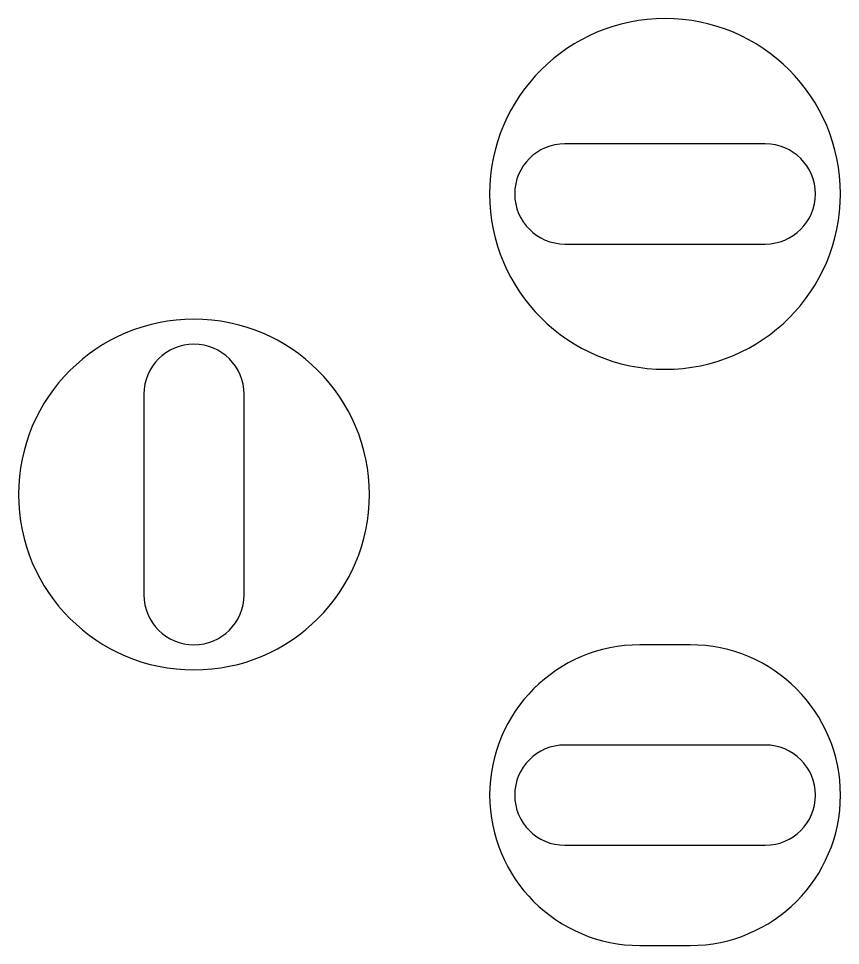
# Model space of a CAD drawing. Header units: inches. Extents: x -1.73 to 1.98, y -0.03 to 4.65.
# Drawn here: x -1.3625 to -1.0397, y 0.248 to 0.6122 of the extents above; entities that cross this region are included whole.
import ezdxf

# ---------------------------------------------------------------- set-up
doc = ezdxf.new("R2010")
doc.units = ezdxf.units.IN
doc.header["$MEASUREMENT"] = 0
doc.layers.add('BLACK', color=250, linetype='CONTINUOUS')

msp = doc.modelspace()

# ---------------------------------------------------------------- linework, layer by layer
at = {"layer": 'BLACK', "linetype": 'CONTINUOUS'}
for p, q in [((-1.06919, 0.56299), (-1.14793, 0.56299)), ((-1.14793, 0.52362), (-1.06919, 0.52362)), ((-1.31329, 0.46457), (-1.31329, 0.38583)), ((-1.27392, 0.38583), (-1.27392, 0.46457)), ((-1.09872, 0.36614), (-1.11841, 0.36614)), ((-1.06919, 0.32677), (-1.14793, 0.32677)), ((-1.14793, 0.2874), (-1.06919, 0.2874)), ((-1.11841, 0.24803), (-1.09872, 0.24803))]:
    msp.add_line(p, q, dxfattribs=at)
at = {"layer": 'BLACK'}
for centre, radius, start, end in [((-1.10856, 0.54331), 0.0689, 90, 270), ((-1.10856, 0.54331), 0.0689, -90, 90), ((-1.14793, 0.54331), 0.01969, 90, 270), ((-1.06919, 0.54331), 0.01969, -90, 90), ((-1.2936, 0.4252), 0.0689, 90, 270), ((-1.2936, 0.4252), 0.0689, -90, 90), ((-1.2936, 0.46457), 0.01969, 0, 180), ((-1.2936, 0.38583), 0.01969, 180, 360), ((-1.11841, 0.30709), 0.05906, 90, 270), ((-1.09872, 0.30709), 0.05906, -90, 90), ((-1.14793, 0.30709), 0.01969, 90, 270), ((-1.06919, 0.30709), 0.01969, -90, 90)]:
    msp.add_arc(centre, radius, start, end, dxfattribs=at)

doc.saveas('drawing.dxf')
